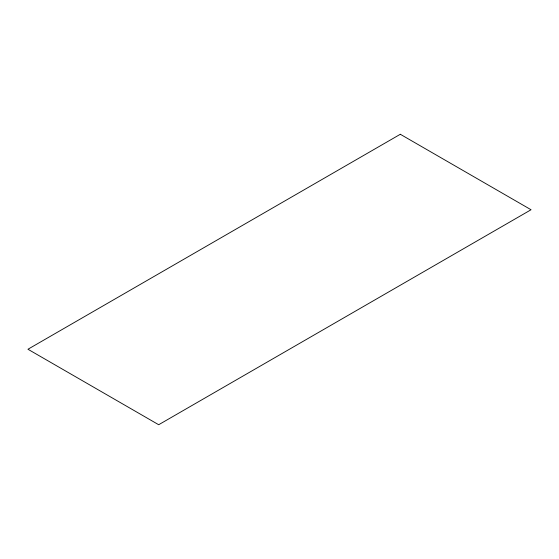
<?xml version="1.0" encoding="UTF-8"?>
<svg xmlns="http://www.w3.org/2000/svg" width="559" height="559" viewBox="0 0 559 559"><rect width="100%" height="100%" fill="white"/><g stroke="black" fill="none" stroke-linecap="round" stroke-linejoin="round"><path stroke-width="0.84" d="M400.314 134.272L27.95 349.249L158.686 424.728L531.05 209.751L400.314 134.272"/></g></svg>
